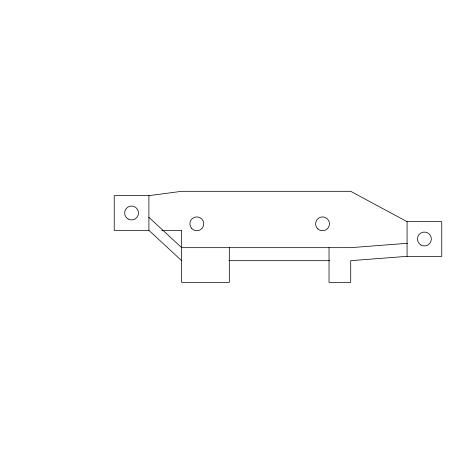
<?xml version="1.0" encoding="UTF-8"?>
<svg xmlns="http://www.w3.org/2000/svg" width="465" height="465" viewBox="0 0 465 465"><rect width="100%" height="100%" fill="white"/><g stroke="black" fill="none" stroke-linecap="round" stroke-linejoin="round"><path stroke-width="0.7" d="M181.635 260.679L148.905 230.332L114.227 230.332L114.227 195.649L148.905 195.649L181.635 191.318L350.709 191.318L407.067 221.66L441.75 221.66L441.75 256.343L407.067 256.343L350.709 260.679L350.709 282.354L329.034 282.354L329.034 247.671M407.299 243.294L350.709 247.671L181.635 247.671L148.905 217.329M161.715 230.332L181.635 230.332L181.635 282.354L229.326 282.354L229.326 247.671M228.803 260.679L329.668 260.679M407.067 221.66L407.067 256.343M148.905 195.649L148.905 230.332M317.63 228.734A6.934 6.934 0 0 0 329.232 225.624A6.934 6.934 0 0 0 320.734 217.132A6.934 6.934 0 0 0 317.63 228.734M191.906 228.734A6.934 6.934 0 0 0 203.513 225.624A6.934 6.934 0 0 0 195.015 217.132A6.934 6.934 0 0 0 191.906 228.734M128.096 218.998A6.934 6.934 0 0 0 138.5 212.993A6.934 6.934 0 0 0 128.096 206.983A6.934 6.934 0 0 0 128.096 218.998M420.941 245.008A6.934 6.934 0 0 0 431.346 239.004A6.934 6.934 0 0 0 420.941 232.994A6.934 6.934 0 0 0 420.941 245.008"/></g></svg>
